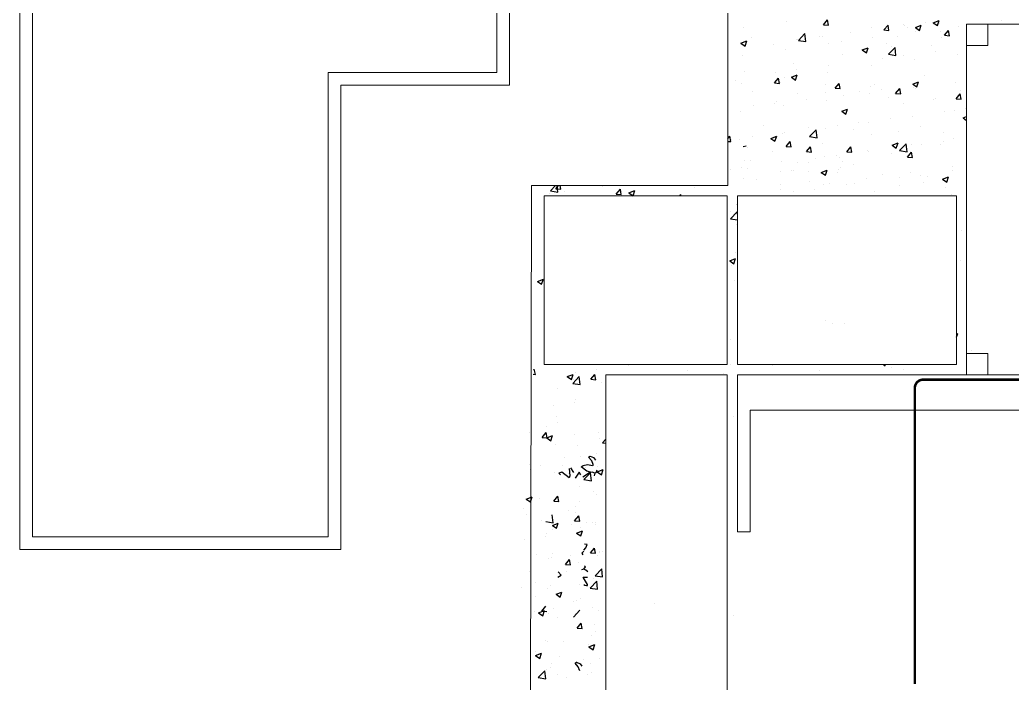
# Model space of a CAD drawing. Header units: millimetres. Extents: x 6597 to 20911, y -10306 to -132.
# Drawn here: x 11201 to 12376, y -1351 to -566 of the extents above; entities that cross this region are included whole.
import ezdxf

# ---------------------------------------------------------------- set-up
doc = ezdxf.new("R2010")
doc.units = ezdxf.units.MM
doc.header["$LTSCALE"] = 25
doc.header["$MEASUREMENT"] = 0
doc.linetypes.add('DASHDOT', pattern=[1, 0.5, -0.25, 0, -0.25])
doc.layers.add('MAAI - ALVENARIA', color=7, linetype='Continuous', lineweight=0)
doc.layers.add('MAAI - VEGETAÇÃO', color=106, linetype='Continuous')
doc.layers.add('TUB-TV', color=4, linetype='DASHDOT')

msp = doc.modelspace()

# ---------------------------------------------------------------- linework, layer by layer
at = {"layer": 'MAAI - ALVENARIA'}
for p, q in [((12039.7, -761.8), (12039.7, -277.8)), ((11201.1, -1192.8), (11201.1, -362.8)), ((11781.1, -642.8), (11781.1, -362.8)), ((11216.1, -1177.8), (11216.1, -377.8)), ((11766.1, -627.8), (11766.1, -377.8)), ((12322.4, -570.8), (12322.4, -985.8)), ((12322.4, -570.8), (12322.4, -595.8)), ((11766.1, -627.8), (11566.1, -627.8)), ((11566.1, -1177.8), (11566.1, -627.8)), ((11781.1, -642.8), (11581.1, -642.8)), ((11581.1, -1192.8), (11581.1, -642.8)), ((11806, -1404), (11807.1, -761.8)), ((11807.1, -761.8), (12039.7, -761.8)), ((11822.1, -973.8), (11822.1, -773.8)), ((11822.1, -773.8), (12038.9, -773.8)), ((12038.9, -773.8), (12038.9, -973.8)), ((12050.9, -973.8), (12050.9, -773.8)), ((12050.9, -773.8), (12310.4, -773.8)), ((12310.4, -773.8), (12310.4, -973.8)), ((12038.9, -973.8), (11822.1, -973.8)), ((12310.4, -973.8), (12050.9, -973.8)), ((11894.9, -1489.8), (11894.9, -985.8)), ((11894.9, -985.8), (12038.9, -985.8)), ((12038.9, -985.8), (12038.9, -1489.8)), ((12605.9, -985.8), (12050.9, -985.8)), ((12050.9, -985.8), (12050.9, -1171.8)), ((12065.9, -1171.8), (12065.9, -1027.8)), ((12065.9, -1027.8), (12590.9, -1027.8)), ((12050.9, -1171.8), (12065.9, -1171.8)), ((11216.1, -1177.8), (11566.1, -1177.8)), ((11201.1, -1192.8), (11581.1, -1192.8))]:
    msp.add_line(p, q, dxfattribs=at)
at = {"layer": 'MAAI - ALVENARIA', "ltscale": 0.025}
msp.add_line((13162.4, -570.8), (12322.4, -570.8), dxfattribs=at)
at = {"layer": 'MAAI - ALVENARIA'}
for points in [[(12347.4, -595.8), (12347.4, -570.8), (12322.4, -570.8), (12322.4, -595.8)], [(12347.4, -985.8), (12347.4, -960.8), (12322.4, -960.8), (12322.4, -985.8)]]:
    msp.add_lwpolyline(points, close=True, dxfattribs=at)
at = {"layer": 'MAAI - VEGETAÇÃO', "linetype": 'Continuous', "transparency": 33554559}
for p, q in [((12057.8, -574.3), (12057.8, -574.3)), ((12057.8, -574.3), (12057.8, -574.3)), ((12109.1, -567.2), (12109.1, -567.2)), ((12109.1, -567.2), (12109.1, -567.2)), ((12152.7, -571.3), (12157.6, -565.5)), ((12152.7, -571.3), (12157.6, -565.5)), ((12152.7, -571.3), (12158.7, -571.8)), ((12152.7, -571.3), (12158.7, -571.8)), ((12158.7, -571.8), (12157.6, -565.5)), ((12158.7, -571.8), (12157.6, -565.5)), ((12210, -575), (12210, -575)), ((12210, -575), (12210, -575)), ((12224.5, -577.5), (12229.3, -571.8)), ((12224.5, -577.5), (12229.3, -571.8)), ((12230.4, -578.1), (12229.3, -571.8)), ((12230.4, -578.1), (12229.3, -571.8)), ((12247.2, -570.6), (12247.2, -570.6)), ((12248.6, -572.1), (12248.6, -572.1)), ((12252.5, -574.4), (12252.5, -574.4)), ((12261.7, -574.6), (12268.7, -571.9)), ((12261.7, -574.6), (12266.7, -578)), ((12266.7, -578), (12268.7, -571.9)), ((12273.6, -568.8), (12273.6, -568.8)), ((12282.8, -569), (12289.8, -566.3)), ((12282.8, -569), (12287.8, -572.3)), ((12287.8, -572.3), (12289.8, -566.3)), ((12290.4, -569.4), (12290.4, -569.4)), ((12312.2, -573.2), (12312.2, -573.2)), ((12364.2, -565.7), (12364.2, -565.7)), ((12067.6, -586.3), (12067.6, -586.3)), ((12067.6, -586.3), (12067.6, -586.3)), ((12123.1, -589.8), (12130.9, -581.7)), ((12123.1, -589.8), (12130.9, -581.7)), ((12131.9, -591.2), (12130.8, -581.7)), ((12131.9, -591.2), (12130.8, -581.7)), ((12147.6, -585.4), (12147.6, -585.4)), ((12147.6, -585.4), (12147.6, -585.4)), ((12151.7, -585), (12151.7, -585)), ((12151.7, -585), (12151.7, -585)), ((12185.4, -580.4), (12185.4, -580.4)), ((12185.4, -580.4), (12185.4, -580.4)), ((12210.4, -586.6), (12210.4, -586.6)), ((12210.4, -586.6), (12210.4, -586.6)), ((12224.5, -577.5), (12230.4, -578.1)), ((12224.5, -577.5), (12230.4, -578.1)), ((12227.5, -577.7), (12227.5, -577.7)), ((12240.6, -585.2), (12240.6, -585.2)), ((12261.7, -579.6), (12261.7, -579.6)), ((12291.1, -578.8), (12291.1, -578.8)), ((12292.3, -586.9), (12292.3, -586.9)), ((12292.3, -586.9), (12292.3, -586.9)), ((12296.2, -583.8), (12301, -578.1)), ((12296.2, -583.8), (12301, -578.1)), ((12296.2, -583.8), (12302.2, -584.3)), ((12296.2, -583.8), (12302.2, -584.3)), ((12302.2, -584.3), (12301, -578.1)), ((12302.2, -584.3), (12301, -578.1)), ((12055.1, -593.2), (12062.1, -590.5)), ((12055.1, -593.2), (12062.1, -590.5)), ((12055.1, -593.2), (12060.1, -596.6)), ((12055.1, -593.2), (12060.1, -596.6)), ((12059.4, -597), (12059.4, -597)), ((12059.4, -597), (12059.4, -597)), ((12060.1, -596.6), (12062.1, -590.5)), ((12060.1, -596.6), (12062.1, -590.5)), ((12093.3, -595), (12093.3, -595)), ((12093.3, -595), (12093.3, -595)), ((12121, -588.6), (12121, -588.6)), ((12121, -588.6), (12121, -588.6)), ((12122.5, -588.7), (12122.5, -588.7)), ((12122.5, -588.7), (12122.5, -588.7)), ((12123.1, -589.8), (12131.9, -591.2)), ((12123.1, -589.8), (12131.9, -591.2)), ((12158.4, -594.1), (12158.4, -594.1)), ((12158.4, -594.1), (12158.4, -594.1)), ((12174.4, -590.8), (12174.4, -590.8)), ((12174.4, -590.8), (12174.4, -590.8)), ((12198.8, -601.2), (12205.8, -598.5)), ((12198.8, -601.2), (12205.8, -598.5)), ((12203.8, -604.6), (12205.8, -598.5)), ((12203.8, -604.6), (12205.8, -598.5)), ((12227.7, -593.1), (12227.7, -593.1)), ((12227.7, -593.1), (12227.7, -593.1)), ((12229.8, -606.3), (12237.6, -598.2)), ((12229.8, -606.3), (12237.6, -598.2)), ((12233.9, -596.9), (12233.9, -596.9)), ((12233.9, -596.9), (12233.9, -596.9)), ((12238.7, -607.7), (12237.6, -598.2)), ((12238.7, -607.7), (12237.6, -598.2)), ((12281.1, -595.4), (12281.1, -595.4)), ((12281.1, -595.4), (12281.1, -595.4)), ((12056.6, -607.6), (12056.6, -607.6)), ((12056.6, -607.6), (12056.6, -607.6)), ((12107.9, -600.5), (12107.9, -600.5)), ((12107.9, -600.5), (12107.9, -600.5)), ((12175.6, -606.9), (12175.6, -606.9)), ((12175.6, -606.9), (12175.6, -606.9)), ((12198.8, -601.2), (12203.8, -604.6)), ((12198.8, -601.2), (12203.8, -604.6)), ((12229.8, -606.3), (12238.7, -607.7)), ((12229.8, -606.3), (12238.7, -607.7)), ((12247.3, -608.2), (12247.3, -608.2)), ((12247.3, -608.2), (12247.3, -608.2)), ((12285.2, -603.2), (12285.2, -603.2)), ((12285.2, -603.2), (12285.2, -603.2)), ((12311, -606.5), (12311, -606.5)), ((12311, -606.5), (12311, -606.5)), ((12117.3, -616.9), (12117.3, -616.9)), ((12117.3, -616.9), (12117.3, -616.9)), ((12159.1, -619.8), (12159.1, -619.8)), ((12159.1, -619.8), (12159.1, -619.8)), ((12209.2, -619.9), (12209.2, -619.9)), ((12209.2, -619.9), (12209.2, -619.9)), ((12222.3, -611.5), (12222.3, -611.5)), ((12222.3, -611.5), (12222.3, -611.5)), ((12260.5, -612.9), (12260.5, -612.9)), ((12260.5, -612.9), (12260.5, -612.9)), ((12059, -626.9), (12059, -626.9)), ((12059, -626.9), (12059, -626.9)), ((12094.9, -640.2), (12099.7, -634.5)), ((12094.9, -640.2), (12099.7, -634.5)), ((12096.2, -628.1), (12096.2, -628.1)), ((12096.2, -628.1), (12096.2, -628.1)), ((12100.9, -640.7), (12099.7, -634.5)), ((12100.9, -640.7), (12099.7, -634.5)), ((12106.7, -633.8), (12106.7, -633.8)), ((12106.7, -633.8), (12106.7, -633.8)), ((12114.8, -633.5), (12121.8, -630.8)), ((12114.8, -633.5), (12121.8, -630.8)), ((12114.8, -633.5), (12119.8, -636.8)), ((12114.8, -633.5), (12119.8, -636.8)), ((12119.8, -636.8), (12121.8, -630.8)), ((12119.8, -636.8), (12121.8, -630.8)), ((12121.3, -624.8), (12121.3, -624.8)), ((12121.3, -624.8), (12121.3, -624.8)), ((12157.2, -627.4), (12157.2, -627.4)), ((12157.2, -627.4), (12157.2, -627.4)), ((12272.1, -631.9), (12272.1, -631.9)), ((12272.1, -631.9), (12272.1, -631.9)), ((12322, -634.4), (12322, -634.4)), ((12322, -634.4), (12322, -634.4)), ((12048.1, -637.4), (12048.1, -637.4)), ((12048.1, -637.4), (12048.1, -637.4)), ((12055.4, -640.9), (12055.4, -640.9)), ((12055.4, -640.9), (12055.4, -640.9)), ((12094.9, -640.2), (12100.9, -640.7)), ((12094.9, -640.2), (12100.9, -640.7)), ((12101.5, -639.7), (12101.5, -639.7)), ((12101.5, -639.7), (12101.5, -639.7)), ((12154.9, -641.9), (12154.9, -641.9)), ((12154.9, -641.9), (12154.9, -641.9)), ((12166.6, -646.5), (12171.4, -640.7)), ((12166.6, -646.5), (12171.4, -640.7)), ((12172.6, -647), (12171.4, -640.7)), ((12172.6, -647), (12171.4, -640.7)), ((12208.3, -644.2), (12208.3, -644.2)), ((12208.3, -644.2), (12208.3, -644.2)), ((12213.8, -641.9), (12213.8, -641.9)), ((12213.8, -641.9), (12213.8, -641.9)), ((12258.5, -641.5), (12265.5, -638.8)), ((12258.5, -641.5), (12265.5, -638.8)), ((12258.5, -641.5), (12263.5, -644.8)), ((12258.5, -641.5), (12263.5, -644.8)), ((12258.9, -642.7), (12258.9, -642.7)), ((12258.9, -642.7), (12258.9, -642.7)), ((12259.3, -646.2), (12259.3, -646.2)), ((12259.3, -646.2), (12259.3, -646.2)), ((12263.5, -644.8), (12265.5, -638.8)), ((12263.5, -644.8), (12265.5, -638.8)), ((12309.8, -639.8), (12309.8, -639.8)), ((12309.8, -639.8), (12309.8, -639.8)), ((12069.2, -650.9), (12069.2, -650.9)), ((12069.2, -650.9), (12069.2, -650.9)), ((12122.6, -653.1), (12122.6, -653.1)), ((12122.6, -653.1), (12122.6, -653.1)), ((12155.5, -651.9), (12155.5, -651.9)), ((12155.5, -651.9), (12155.5, -651.9)), ((12166.6, -646.5), (12172.6, -647)), ((12166.6, -646.5), (12172.6, -647)), ((12176, -655.4), (12176, -655.4)), ((12176, -655.4), (12176, -655.4)), ((12196, -650.9), (12196, -650.9)), ((12196, -650.9), (12196, -650.9)), ((12207.9, -653.2), (12207.9, -653.2)), ((12207.9, -653.2), (12207.9, -653.2)), ((12221, -647.7), (12221, -647.7)), ((12221, -647.7), (12221, -647.7)), ((12229.4, -657.6), (12229.4, -657.6)), ((12229.4, -657.6), (12229.4, -657.6)), ((12238.3, -652.8), (12243.2, -647)), ((12238.3, -652.8), (12243.2, -647)), ((12238.3, -652.8), (12244.3, -653.3)), ((12238.3, -652.8), (12244.3, -653.3)), ((12244.3, -653.3), (12243.2, -647)), ((12244.3, -653.3), (12243.2, -647)), ((12261.7, -646.5), (12261.7, -646.5)), ((12261.7, -646.5), (12261.7, -646.5)), ((12310.1, -659), (12314.9, -653.3)), ((12310.1, -659), (12314.9, -653.3)), ((12316, -659.6), (12314.9, -653.3)), ((12316, -659.6), (12314.9, -653.3)), ((12315, -648.7), (12315, -648.7)), ((12315, -648.7), (12315, -648.7)), ((12069.9, -667.5), (12069.9, -667.5)), ((12069.9, -667.5), (12069.9, -667.5)), ((12095, -664.2), (12095, -664.2)), ((12095, -664.2), (12095, -664.2)), ((12097.2, -661.9), (12097.2, -661.9)), ((12097.2, -661.9), (12097.2, -661.9)), ((12105.5, -667.1), (12105.5, -667.1)), ((12105.5, -667.1), (12105.5, -667.1)), ((12132.8, -659.3), (12132.8, -659.3)), ((12132.8, -659.3), (12132.8, -659.3)), ((12156, -660.7), (12156, -660.7)), ((12156, -660.7), (12156, -660.7)), ((12247.8, -664.2), (12247.8, -664.2)), ((12282.7, -659.9), (12282.7, -659.9)), ((12282.7, -659.9), (12282.7, -659.9)), ((12285.6, -659.2), (12285.6, -659.2)), ((12310.1, -659), (12316, -659.6)), ((12310.1, -659), (12316, -659.6)), ((12054.1, -674.1), (12054.1, -674.1)), ((12174.5, -673.7), (12181.5, -671.1)), ((12174.5, -673.7), (12181.5, -671.1)), ((12174.5, -673.7), (12179.5, -677.1)), ((12174.5, -673.7), (12179.5, -677.1)), ((12179.5, -677.1), (12181.5, -671.1)), ((12179.5, -677.1), (12181.5, -671.1)), ((12258.1, -679.5), (12258.1, -679.5)), ((12295.7, -673.8), (12295.7, -673.8)), ((12295.7, -673.8), (12295.7, -673.8)), ((12308.6, -673), (12308.6, -673)), ((12308.6, -673), (12308.6, -673)), ((12318.2, -681.7), (12322.4, -680.1)), ((12318.2, -681.7), (12322.4, -680.1)), ((12320.8, -670.5), (12320.8, -670.5)), ((12320.8, -670.5), (12320.8, -670.5)), ((12081.6, -690.5), (12081.6, -690.5)), ((12081.6, -690.5), (12081.6, -690.5)), ((12135, -692.8), (12135, -692.8)), ((12135, -692.8), (12135, -692.8)), ((12169.7, -690.4), (12169.7, -690.4)), ((12169.7, -690.4), (12169.7, -690.4)), ((12194.7, -687.1), (12194.7, -687.1)), ((12194.7, -687.1), (12194.7, -687.1)), ((12206.7, -686.5), (12206.7, -686.5)), ((12206.7, -686.5), (12206.7, -686.5)), ((12232.6, -682.1), (12232.6, -682.1)), ((12232.6, -682.1), (12232.6, -682.1)), ((12268, -691.6), (12268, -691.6)), ((12268, -691.6), (12268, -691.6)), ((12318.2, -681.7), (12322.4, -684.6)), ((12318.2, -681.7), (12322.4, -684.6)), ((12039.7, -705.9), (12041.9, -703.4)), ((12039.7, -705.9), (12041.9, -703.4)), ((12043, -709.7), (12041.9, -703.4)), ((12043, -709.7), (12041.9, -703.4)), ((12068.7, -703.7), (12068.7, -703.7)), ((12068.7, -703.7), (12068.7, -703.7)), ((12090.5, -706), (12097.5, -703.3)), ((12090.5, -706), (12097.5, -703.3)), ((12095.4, -709.3), (12097.5, -703.3)), ((12095.4, -709.3), (12097.5, -703.3)), ((12104.3, -700.4), (12104.3, -700.4)), ((12104.3, -700.4), (12104.3, -700.4)), ((12106.5, -698.7), (12106.5, -698.7)), ((12106.5, -698.7), (12106.5, -698.7)), ((12136.3, -703.7), (12144.1, -695.6)), ((12136.3, -703.7), (12144.1, -695.6)), ((12136.3, -703.7), (12145.2, -705.1)), ((12136.3, -703.7), (12145.2, -705.1)), ((12145.2, -705.1), (12144.1, -695.6)), ((12145.2, -705.1), (12144.1, -695.6)), ((12154.8, -694), (12154.8, -694)), ((12154.8, -694), (12154.8, -694)), ((12188.4, -695), (12188.4, -695)), ((12188.4, -695), (12188.4, -695)), ((12209.7, -701.6), (12209.7, -701.6)), ((12209.7, -701.6), (12209.7, -701.6)), ((12241.8, -697.3), (12241.8, -697.3)), ((12295.1, -699.5), (12295.1, -699.5)), ((12295.1, -699.5), (12295.1, -699.5)), ((12039.7, -709.4), (12043, -709.7)), ((12039.7, -709.4), (12043, -709.7)), ((12043.6, -707), (12043.6, -707)), ((12043.6, -707), (12043.6, -707)), ((12052.9, -707.4), (12052.9, -707.4)), ((12052.9, -707.4), (12052.9, -707.4)), ((12061.1, -715.3), (12057.6, -715.8)), ((12061.1, -715.3), (12057.6, -715.8)), ((12090.5, -706), (12095.4, -709.3)), ((12090.5, -706), (12095.4, -709.3)), ((12108.8, -715.4), (12113.6, -709.7)), ((12108.8, -715.4), (12113.6, -709.7)), ((12108.8, -715.4), (12114.7, -715.9)), ((12108.8, -715.4), (12114.7, -715.9)), ((12114.7, -715.9), (12113.6, -709.7)), ((12114.7, -715.9), (12113.6, -709.7)), ((12132.8, -721.6), (12137.6, -715.8)), ((12132.8, -721.6), (12137.6, -715.8)), ((12138.8, -722.1), (12137.6, -715.8)), ((12138.8, -722.1), (12137.6, -715.8)), ((12151.4, -711.6), (12151.4, -711.6)), ((12151.4, -711.6), (12151.4, -711.6)), ((12180.5, -721.7), (12185.3, -716)), ((12180.5, -721.7), (12185.3, -716)), ((12186.5, -722.2), (12185.3, -716)), ((12186.5, -722.2), (12185.3, -716)), ((12234.2, -714), (12241.2, -711.3)), ((12234.2, -714), (12241.2, -711.3)), ((12234.2, -714), (12239.1, -717.4)), ((12234.2, -714), (12239.1, -717.4)), ((12239.1, -717.4), (12241.2, -711.3)), ((12239.1, -717.4), (12241.2, -711.3)), ((12243, -720.3), (12250.8, -712.2)), ((12243, -720.3), (12250.8, -712.2)), ((12251.9, -721.7), (12250.8, -712.2)), ((12251.9, -721.7), (12250.8, -712.2)), ((12256.9, -712.7), (12256.9, -712.7)), ((12256.9, -712.7), (12256.9, -712.7)), ((12269.4, -713.2), (12269.4, -713.2)), ((12269.4, -713.2), (12269.4, -713.2)), ((12292, -713.5), (12292, -713.5)), ((12292, -713.5), (12292, -713.5)), ((12294.5, -709.9), (12294.5, -709.9)), ((12294.5, -709.9), (12294.5, -709.9)), ((12307.4, -706.3), (12307.4, -706.3)), ((12307.4, -706.3), (12307.4, -706.3)), ((12063.2, -717.1), (12063.2, -717.1)), ((12063.2, -717.1), (12063.2, -717.1)), ((12093, -721.6), (12093, -721.6)), ((12093, -721.6), (12093, -721.6)), ((12132.8, -721.6), (12138.8, -722.1)), ((12132.8, -721.6), (12138.8, -722.1)), ((12153.6, -727.3), (12153.6, -727.3)), ((12153.6, -727.3), (12153.6, -727.3)), ((12168.4, -726.5), (12168.4, -726.5)), ((12168.4, -726.5), (12168.4, -726.5)), ((12172.4, -728.4), (12172.4, -728.4)), ((12172.4, -728.4), (12172.4, -728.4)), ((12180.5, -721.7), (12186.5, -722.2)), ((12180.5, -721.7), (12186.5, -722.2)), ((12205.5, -719.8), (12205.5, -719.8)), ((12205.5, -719.8), (12205.5, -719.8)), ((12206.3, -721.5), (12206.3, -721.5)), ((12206.3, -721.5), (12206.3, -721.5)), ((12233.6, -723.5), (12233.6, -723.5)), ((12233.6, -723.5), (12233.6, -723.5)), ((12243, -720.3), (12251.9, -721.7)), ((12243, -720.3), (12251.9, -721.7)), ((12252.2, -728), (12257, -722.2)), ((12252.2, -728), (12257, -722.2)), ((12252.2, -728), (12258.2, -728.5)), ((12252.2, -728), (12258.2, -728.5)), ((12258.2, -728.5), (12257, -722.2)), ((12258.2, -728.5), (12257, -722.2)), ((12059.6, -732.1), (12059.6, -732.1)), ((12059.6, -732.1), (12059.6, -732.1)), ((12066.5, -732.1), (12066.5, -732.1)), ((12066.5, -732.1), (12066.5, -732.1)), ((12103.1, -733.7), (12103.1, -733.7)), ((12103.1, -733.7), (12103.1, -733.7)), ((12121.8, -734.8), (12121.8, -734.8)), ((12121.8, -734.8), (12121.8, -734.8)), ((12134.7, -734.3), (12134.7, -734.3)), ((12134.7, -734.3), (12134.7, -734.3)), ((12143.4, -729.8), (12143.4, -729.8)), ((12143.4, -729.8), (12143.4, -729.8)), ((12172.5, -740), (12172.5, -740)), ((12172.5, -740), (12172.5, -740)), ((12175.3, -733.6), (12175.3, -733.6)), ((12175.3, -733.6), (12175.3, -733.6)), ((12188.1, -736.6), (12188.1, -736.6)), ((12188.1, -736.6), (12188.1, -736.6)), ((12306.1, -739.6), (12306.1, -739.6)), ((12306.1, -739.6), (12306.1, -739.6)), ((12042.3, -743.1), (12042.3, -743.1)), ((12042.3, -743.1), (12042.3, -743.1)), ((12055.3, -740.7), (12055.3, -740.7)), ((12055.3, -740.7), (12055.3, -740.7)), ((12062.3, -741.3), (12062.3, -741.3)), ((12062.3, -741.3), (12062.3, -741.3)), ((12102.4, -745.5), (12102.4, -745.5)), ((12102.4, -745.5), (12102.4, -745.5)), ((12115.5, -743.9), (12115.5, -743.9)), ((12115.5, -743.9), (12115.5, -743.9)), ((12117, -743.6), (12117, -743.6)), ((12117, -743.6), (12117, -743.6)), ((12134.6, -745), (12134.6, -745)), ((12134.6, -745), (12134.6, -745)), ((12150.2, -746.3), (12157.2, -743.6)), ((12150.2, -746.3), (12157.2, -743.6)), ((12150.2, -746.3), (12155.1, -749.6)), ((12150.2, -746.3), (12155.1, -749.6)), ((12155.1, -749.6), (12157.2, -743.6)), ((12155.1, -749.6), (12157.2, -743.6)), ((12155.8, -747.8), (12155.8, -747.8)), ((12155.8, -747.8), (12155.8, -747.8)), ((12168.9, -746.1), (12168.9, -746.1)), ((12168.9, -746.1), (12168.9, -746.1)), ((12170.6, -742.3), (12170.6, -742.3)), ((12222.3, -748.4), (12222.3, -748.4)), ((12222.3, -748.4), (12222.3, -748.4)), ((12255.6, -746), (12255.6, -746)), ((12255.6, -746), (12255.6, -746)), ((12268.2, -749.4), (12268.2, -749.4)), ((12268.2, -749.4), (12268.2, -749.4)), ((12275.7, -750.6), (12275.7, -750.6)), ((12275.7, -750.6), (12275.7, -750.6)), ((12293.9, -754.3), (12300.9, -751.6)), ((12293.9, -754.3), (12300.9, -751.6)), ((12298.8, -757.6), (12300.9, -751.6)), ((12298.8, -757.6), (12300.9, -751.6)), ((12306, -744.4), (12306, -744.4)), ((12306, -744.4), (12306, -744.4)), ((11829.4, -768), (11835.4, -761.8)), ((11835.7, -765.5), (11838.9, -761.8)), ((11838.3, -769.4), (11837.4, -761.8)), ((11841.7, -766.1), (11840.9, -761.8)), ((11891.2, -763), (11891.2, -763)), ((12000.4, -763.6), (12000.4, -763.6)), ((12000.4, -763.6), (12000.4, -763.6)), ((12058.7, -753.6), (12058.7, -753.6)), ((12058.7, -753.6), (12058.7, -753.6)), ((12073.7, -755.1), (12073.7, -755.1)), ((12073.7, -755.1), (12073.7, -755.1)), ((12101.6, -760), (12101.6, -760)), ((12101.6, -760), (12101.6, -760)), ((12136.6, -757.3), (12136.6, -757.3)), ((12136.6, -757.3), (12136.6, -757.3)), ((12152.4, -760.6), (12152.4, -760.6)), ((12152.4, -760.6), (12152.4, -760.6)), ((12159.8, -759.1), (12159.8, -759.1)), ((12159.8, -759.1), (12159.8, -759.1)), ((12180, -761), (12180, -761)), ((12180, -761), (12180, -761)), ((12190, -759.6), (12190, -759.6)), ((12190, -759.6), (12190, -759.6)), ((12204.3, -753.1), (12204.3, -753.1)), ((12204.3, -753.1), (12204.3, -753.1)), ((12243.1, -752.7), (12243.1, -752.7)), ((12243.1, -752.7), (12243.1, -752.7)), ((12243.4, -761.8), (12243.4, -761.8)), ((12243.4, -761.8), (12243.4, -761.8)), ((12271.8, -758.5), (12271.8, -758.5)), ((12271.8, -758.5), (12271.8, -758.5)), ((12293.9, -754.3), (12298.8, -757.6)), ((12293.9, -754.3), (12298.8, -757.6)), ((11828.1, -771.3), (11828.1, -771.3)), ((11829.4, -768.1), (11838.3, -769.4)), ((11835.7, -765.5), (11841.7, -766.1)), ((11846, -769.2), (11846, -769.2)), ((11907.5, -771.8), (11912.3, -766.1)), ((11907.5, -771.8), (11913.4, -772.3)), ((11913.4, -772.3), (11912.3, -766.1)), ((11922.4, -770.5), (11929.4, -767.8)), ((11922.4, -770.5), (11927.3, -773.8)), ((11927.4, -773.8), (11929.4, -767.8)), ((11942, -773.6), (11942, -773.6)), ((11982.8, -773.8), (11984, -772.3)), ((11982.8, -773.8), (11984, -772.3)), ((11984.3, -773.8), (11984, -772.3)), ((11984.3, -773.8), (11984, -772.3)), ((12050.5, -774), (12050.5, -774)), ((12050.5, -774), (12050.5, -774)), ((12101.8, -767), (12101.8, -767)), ((12101.8, -767), (12101.8, -767)), ((12117.1, -769.3), (12117.1, -769.3)), ((12117.1, -769.3), (12117.1, -769.3)), ((12142.1, -766), (12142.1, -766)), ((12142.1, -766), (12142.1, -766)), ((12213.5, -768.5), (12213.5, -768.5)), ((12213.5, -768.5), (12213.5, -768.5)), ((12296.8, -764.1), (12296.8, -764.1)), ((12296.8, -764.1), (12296.8, -764.1)), ((12304.9, -772.9), (12304.9, -772.9)), ((12304.9, -772.9), (12304.9, -772.9)), ((12050.9, -784.4), (12050.9, -784.3)), ((12050.9, -784.4), (12050.9, -784.4)), ((12042.2, -792.5), (12042.2, -792.5)), ((12042.9, -801.1), (12050.6, -793)), ((12050.9, -795.5), (12050.6, -793)), ((12042.8, -801.2), (12050.9, -802.4)), ((12049.3, -807.3), (12049.3, -807.3)), ((12316.6, -815), (12316.6, -815)), ((12048.1, -840.6), (12048.1, -840.6)), ((12041.8, -851), (12048.8, -848.3)), ((12041.8, -851), (12046.8, -854.4)), ((12043.9, -857), (12043.9, -857)), ((12046.8, -854.4), (12048.8, -848.3)), ((12315.3, -851.1), (12315.3, -851.1)), ((12310.8, -868.3), (12310.8, -868.3)), ((11814.3, -875.2), (11821.1, -872.6)), ((11814.3, -875.4), (11819, -878.6)), ((11819, -878.6), (11821.1, -872.6)), ((12046.9, -873.9), (12046.9, -873.9)), ((12155.2, -921.5), (12155.2, -921.5)), ((12163.8, -925.1), (12163.8, -925.1)), ((12177.7, -925.1), (12177.7, -925.1)), ((12310.4, -937.4), (12311.9, -936.9)), ((12310.4, -941.2), (12311.9, -936.9)), ((12042.2, -944.6), (12042.2, -944.6)), ((12327.9, -956.9), (12327.9, -956.9)), ((11922.4, -974.8), (11922.4, -974.8)), ((12043.2, -973.7), (12043.2, -973.7)), ((12092.5, -974.9), (12092.5, -974.9)), ((12223.8, -973.8), (12225.8, -975.2)), ((12225.8, -975.2), (12226.3, -973.8)), ((11809.2, -985.2), (11811.6, -985.4)), ((11809.7, -980.1), (11810.4, -979.2)), ((11811.6, -985.4), (11810.4, -979.2)), ((11849.4, -988), (11856.4, -985.4)), ((11854.4, -991.4), (11856.4, -985.4)), ((11859.5, -983.1), (11859.5, -983.1)), ((11877.4, -991.2), (11882.2, -985.5)), ((11883.3, -991.7), (11882.2, -985.5)), ((11884.5, -979.8), (11884.5, -979.8)), ((11991.3, -981.2), (11991.3, -981.2)), ((12034.1, -984.9), (12034.1, -984.9)), ((12148.2, -981), (12148.2, -981)), ((12233, -976.8), (12233, -976.8)), ((12247.1, -979.1), (12247.1, -979.1)), ((11849.4, -988), (11854.4, -991.4)), ((11855.9, -996), (11863.7, -987.9)), ((11855.9, -996), (11864.8, -997.4)), ((11856.7, -991.8), (11856.7, -991.8)), ((11864.8, -997.4), (11863.7, -987.9)), ((11877.4, -991.2), (11883.3, -991.7)), ((11889.4, -994.7), (11889.4, -994.7)), ((11837.5, -1002.2), (11837.5, -1002.2)), ((11858.2, -1019.2), (11858.2, -1019.2)), ((11859.2, -1014.9), (11859.2, -1014.9)), ((11833.2, -1022.5), (11833.2, -1022.5)), ((11836.3, -1035.5), (11836.3, -1035.5)), ((11837.3, -1042.9), (11837.3, -1042.9)), ((12046.5, -1035.4), (12046.5, -1035.4)), ((11805, -1054.1), (11805, -1054.1)), ((11819.5, -1060.1), (11824.3, -1054.4)), ((11825.5, -1060.7), (11824.3, -1054.4)), ((11824.8, -1046.9), (11824.8, -1046.9)), ((11858.4, -1056.3), (11858.4, -1056.3)), ((11886.4, -1053.7), (11886.4, -1053.7)), ((11806.9, -1062), (11806.9, -1062)), ((11819.5, -1060.1), (11825.5, -1060.7)), ((11825.1, -1060.6), (11832.1, -1057.9)), ((11825.1, -1060.6), (11830.1, -1063.9)), ((11830.1, -1063.9), (11832.1, -1057.9)), ((11831.9, -1058.7), (11831.9, -1058.7)), ((11835, -1068.8), (11835, -1068.8)), ((11887, -1061.3), (11887, -1061.3)), ((11891.2, -1066.4), (11894.9, -1062)), ((11891.2, -1066.4), (11894.9, -1066.7)), ((11861.6, -1069.9), (11861.6, -1069.9)), ((11884.2, -1079), (11884.2, -1079)), ((11804.7, -1091.9), (11804.7, -1091.9)), ((11846.3, -1083.9), (11846.3, -1083.9)), ((11864.9, -1082.1), (11864.9, -1082.1)), ((11875.9, -1085.3), (11875.9, -1085.3)), ((11805.6, -1098.1), (11805.6, -1098.1)), ((11817.4, -1093.7), (11817.4, -1093.7)), ((11833.8, -1102.1), (11833.8, -1102.1)), ((11843.5, -1093.1), (11843.5, -1093.1)), ((11850.7, -1102.3), (11850.7, -1102.3)), ((11864.6, -1103), (11864.6, -1103)), ((11869.2, -1109.9), (11877, -1101.8)), ((11870.8, -1096), (11870.8, -1096)), ((11878.1, -1111.3), (11877, -1101.8)), ((11884.8, -1100.8), (11891.8, -1098.1)), ((11884.8, -1100.8), (11889.8, -1104.2)), ((11885.8, -1094.6), (11885.8, -1094.6)), ((11889.8, -1104.2), (11891.8, -1098.1)), ((11869.2, -1109.9), (11878.1, -1111.3)), ((11863.6, -1118.3), (11863.6, -1118.3)), ((11880.3, -1124.2), (11880.3, -1124.2)), ((11884.5, -1127.8), (11884.5, -1127.8)), ((11800.8, -1133.1), (11807.8, -1130.4)), ((11800.8, -1133.1), (11805.7, -1136.4)), ((11805.7, -1136.4), (11807.8, -1130.4)), ((11817.1, -1132.6), (11817.1, -1132.6)), ((11832.6, -1135.3), (11832.6, -1135.3)), ((11833.4, -1135.4), (11838.2, -1129.6)), ((11833.4, -1135.4), (11839.4, -1135.9)), ((11839.4, -1135.9), (11838.2, -1129.6)), ((11863.4, -1136.3), (11863.4, -1136.3)), ((11797.9, -1144.8), (11797.9, -1144.8)), ((11800.6, -1151.5), (11800.6, -1151.5)), ((11832.8, -1161.2), (11831.7, -1151.7)), ((11851.3, -1147.1), (11851.3, -1147.1)), ((11858.9, -1141.5), (11858.9, -1141.5)), ((11859, -1149.2), (11859, -1149.2)), ((11819, -1158.3), (11819, -1158.3)), ((11823.9, -1159.8), (11832.8, -1161.2)), ((11831.8, -1164.2), (11838.8, -1161.5)), ((11836.8, -1167.5), (11838.8, -1161.5)), ((11858.1, -1158.8), (11863, -1153)), ((11858.1, -1158.8), (11864.1, -1159.3)), ((11864.1, -1159.3), (11863, -1153)), ((11872.4, -1160.5), (11872.4, -1160.5)), ((11879, -1160.4), (11879, -1160.4)), ((11883.3, -1161.1), (11883.3, -1161.1)), ((11824.5, -1173.5), (11824.5, -1173.5)), ((11831.4, -1168.6), (11831.4, -1168.6)), ((11831.8, -1164.2), (11836.8, -1167.5)), ((11854, -1163.7), (11854, -1163.7)), ((11860.5, -1173.3), (11867.5, -1170.6)), ((11860.5, -1173.3), (11865.4, -1176.7)), ((11861.1, -1172.5), (11861.1, -1172.5)), ((11865.4, -1167.2), (11865.4, -1167.2)), ((11865.4, -1176.7), (11867.5, -1170.6)), ((11882.8, -1163.5), (11882.8, -1163.5)), ((11798.2, -1180.8), (11798.2, -1180.8)), ((11823.3, -1177.5), (11823.3, -1177.5)), ((11831.4, -1197.9), (11831.4, -1197.9)), ((11876.9, -1196.7), (11881.8, -1191)), ((11876.9, -1196.7), (11882.9, -1197.2)), ((11882.9, -1197.2), (11881.8, -1191)), ((11882.1, -1194.4), (11882.1, -1194.4)), ((11887.6, -1195.9), (11887.6, -1195.9)), ((11887.8, -1195.4), (11887.8, -1195.4)), ((11890.6, -1194.8), (11890.6, -1194.8)), ((11813.4, -1199.1), (11813.4, -1199.1)), ((11827.7, -1203.1), (11827.7, -1203.1)), ((11830.2, -1201.9), (11830.2, -1201.9)), ((11847.3, -1210.6), (11852.1, -1204.8)), ((11853.2, -1211.1), (11852.1, -1204.8)), ((11852.7, -1199.8), (11852.7, -1199.8)), ((11862.7, -1208.5), (11862.7, -1208.5)), ((11884.8, -1200.2), (11884.8, -1200.2)), ((11804.4, -1218.5), (11804.4, -1218.5)), ((11847.3, -1210.6), (11853.2, -1211.1)), ((11848.5, -1219.4), (11848.5, -1219.4)), ((11882.4, -1223.9), (11890.2, -1215.8)), ((11891.3, -1225.3), (11890.2, -1215.8)), ((11812.2, -1232.4), (11812.2, -1232.4)), ((11876.5, -1238.5), (11884.3, -1230.4)), ((11880.9, -1227.7), (11880.9, -1227.7)), ((11882.4, -1223.9), (11891.3, -1225.3)), ((11885.4, -1239.9), (11884.3, -1230.4)), ((11795.1, -1237.3), (11795.1, -1237.3)), ((11826.4, -1239.3), (11826.4, -1239.3)), ((11829, -1235.2), (11829, -1235.2)), ((11836.1, -1245.8), (11843.1, -1243.2)), ((11841.1, -1249.2), (11843.1, -1243.2)), ((11864.3, -1234.3), (11864.3, -1234.3)), ((11876.5, -1238.5), (11885.4, -1239.9)), ((11811.9, -1249), (11811.9, -1249)), ((11836.1, -1245.8), (11841.1, -1249.2)), ((11857.2, -1254.5), (11857.2, -1254.5)), ((11860.3, -1253.7), (11860.3, -1253.7)), ((11865.3, -1251.3), (11865.3, -1251.3)), ((11952.9, -1256.6), (11952.9, -1256.6)), ((11811, -1265.7), (11811, -1265.7)), ((11815.3, -1267.8), (11822.3, -1265.1)), ((11815.3, -1267.8), (11820.3, -1271.2)), ((11819.1, -1265.7), (11823.9, -1259.9)), ((11819.1, -1265.7), (11825.1, -1266.2)), ((11820.3, -1271.2), (11822.3, -1265.1)), ((11827.7, -1268.5), (11827.7, -1268.5)), ((11833, -1262.5), (11833, -1262.5)), ((11856.6, -1272.9), (11864.4, -1264.8)), ((11858.6, -1268.2), (11858.6, -1268.2)), ((11879.7, -1261), (11879.7, -1261)), ((11886.4, -1264.7), (11886.4, -1264.7)), ((11838, -1273.7), (11838, -1273.7)), ((11861.1, -1285.8), (11865.9, -1280.1)), ((11867.1, -1286.3), (11865.9, -1280.1)), ((12046.5, -1271.5), (12046.5, -1271.5)), ((11861.1, -1285.8), (11867.1, -1286.3)), ((11881.2, -1281.6), (11881.2, -1281.6)), ((11882.5, -1290.1), (11882.5, -1290.1)), ((11824.2, -1300.1), (11824.2, -1300.1)), ((11826.5, -1301.8), (11826.5, -1301.8)), ((11845.4, -1302.1), (11845.4, -1302.1)), ((11878.5, -1294.3), (11878.5, -1294.3)), ((11811.7, -1313.2), (11811.7, -1313.2)), ((11811.8, -1318.4), (11818.8, -1315.7)), ((11816.8, -1321.7), (11818.8, -1315.7)), ((11874.8, -1304.9), (11874.8, -1304.9)), ((11875, -1308.1), (11882, -1305.4)), ((11875, -1308.1), (11880, -1311.4)), ((11880, -1311.4), (11882, -1305.4)), ((11811.8, -1318.4), (11816.8, -1321.7)), ((11830.3, -1328), (11830.3, -1328)), ((11840.2, -1319), (11840.2, -1319)), ((11859.9, -1325.2), (11859.9, -1325.2)), ((11868.2, -1323), (11868.2, -1323)), ((11877.2, -1327.6), (11877.2, -1327.6)), ((11887.5, -1322), (11887.5, -1322)), ((11815.1, -1344.4), (11822.7, -1336.5)), ((11824, -1345.8), (11822.9, -1336.4)), ((11825.3, -1335.1), (11825.3, -1335.1)), ((11829.2, -1332), (11829.2, -1332)), ((11859.9, -1329.3), (11859.9, -1329.3)), ((11862.4, -1335.1), (11862.4, -1335.1)), ((11878.3, -1338.9), (11878.3, -1338.9)), ((11815.1, -1344.5), (11824, -1345.8)), ((11837.3, -1340.7), (11837.3, -1340.7)), ((11848.5, -1344.3), (11848.5, -1344.3)), ((11873.6, -1341), (11873.6, -1341))]:
    msp.add_line(p, q, dxfattribs=at)
at = {"layer": 'MAAI - VEGETAÇÃO', "transparency": 33554559}
for p, q in [((11868.3, -1093.3), (11873.4, -1092)), ((11873.4, -1092), (11879.2, -1093.2)), ((11874.7, -1083.4), (11876.5, -1082.2)), ((11878.4, -1087.6), (11874.7, -1083.4)), ((11876.5, -1082.2), (11880.6, -1084)), ((11880.1, -1092.3), (11878.4, -1087.6)), ((11880.1, -1092.3), (11879.2, -1093.2)), ((11880.6, -1084), (11882.8, -1086.9)), ((11842.9, -1101), (11839.3, -1102.2)), ((11841.4, -1104.4), (11839.3, -1102.2)), ((11851.8, -1107.8), (11842.9, -1101)), ((11851.8, -1096.9), (11852.3, -1105.7)), ((11857.3, -1101.5), (11853.5, -1096.1)), ((11863.4, -1101.2), (11858.8, -1108.1)), ((11865.5, -1104.4), (11863.4, -1101.2)), ((11866, -1094.9), (11868.3, -1093.3)), ((11872.7, -1100), (11866, -1094.9)), ((11876.8, -1101), (11867.8, -1107.2)), ((11876.8, -1101), (11872.7, -1100)), ((11877.6, -1101.5), (11876.8, -1101)), ((11878.9, -1101.1), (11877.6, -1101.5)), ((11882, -1102.5), (11878.9, -1101.1)), ((11882, -1102.5), (11881.4, -1105.5)), ((11883.3, -1102.1), (11882, -1102.5)), ((11884.3, -1099), (11883.3, -1102.1)), ((11852.3, -1105.7), (11851.8, -1107.8)), ((11872.9, -1186.9), (11869.9, -1186.4)), ((11871.4, -1190.9), (11872.9, -1186.9)), ((11866.8, -1197.2), (11869.1, -1194.8)), ((11866.8, -1197.2), (11868, -1199.2)), ((11869.2, -1193.6), (11871.4, -1190.9)), ((11842, -1223.1), (11838.5, -1219.1)), ((11868.9, -1216), (11866.4, -1216.8)), ((11868.9, -1216), (11870.9, -1213.2)), ((11871.5, -1217.3), (11868.9, -1216)), ((11870.9, -1213.2), (11870, -1212.2)), ((11873.7, -1219.1), (11871.5, -1217.3)), ((11838.2, -1225.4), (11842, -1223.1)), ((11868.3, -1225.7), (11873.3, -1225.4)), ((11868.6, -1226.3), (11868.3, -1225.7)), ((11873.3, -1234.3), (11868.6, -1226.3)), ((11868.9, -1234.2), (11870.4, -1235.1)), ((11870.4, -1235.1), (11872.2, -1235.5)), ((11872.2, -1235.5), (11873.3, -1235.6)), ((11873.3, -1235.6), (11873.3, -1234.3)), ((11858.7, -1327.4), (11860.5, -1326.2)), ((11862.3, -1331.6), (11858.7, -1327.4)), ((11860.5, -1326.2), (11864.6, -1328)), ((11864.1, -1336.4), (11862.3, -1331.6)), ((11864.6, -1328), (11866.8, -1330.9))]:
    msp.add_line(p, q, dxfattribs=at)
at = {"layer": 'TUB-TV', "const_width": 3}
msp.add_lwpolyline([(12261, -1351.9), (12261, -1001.6, -0.414214), (12271, -991.6), (12457.5, -991.6)], format="xyb", dxfattribs=at)

doc.saveas('drawing.dxf')
